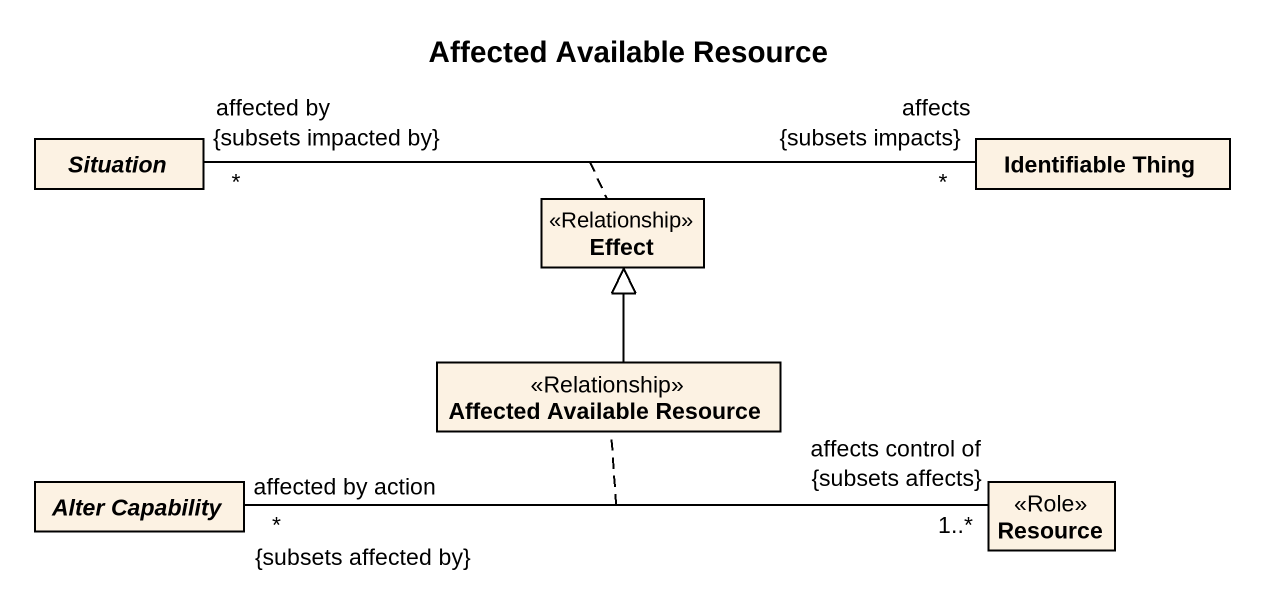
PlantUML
@startuml
title Affected Available Resource
hide circle
hide empty members
abstract class Situation
class "Identifiable Thing" as Identifiable_Thing
class Effect <<Relationship>>
class "Affected Available Resource" as Affected_Available_Resource <<Relationship>>
abstract class "Alter Capability" as Alter_Capability
class Resource <<Role>>
Situation "affected by\n*\n{subsets impacted by}" -right- "affects\n*\n{subsets impacts}" Identifiable_Thing
(Situation, Identifiable_Thing) .. Effect
Affected_Available_Resource -up-|> Effect
Alter_Capability "affected by action\n*\n{subsets affected by}" -right- "affects control of\n1..*\n{subsets affects}" Resource
(Alter_Capability, Resource) .. Affected_Available_Resource
@enduml
